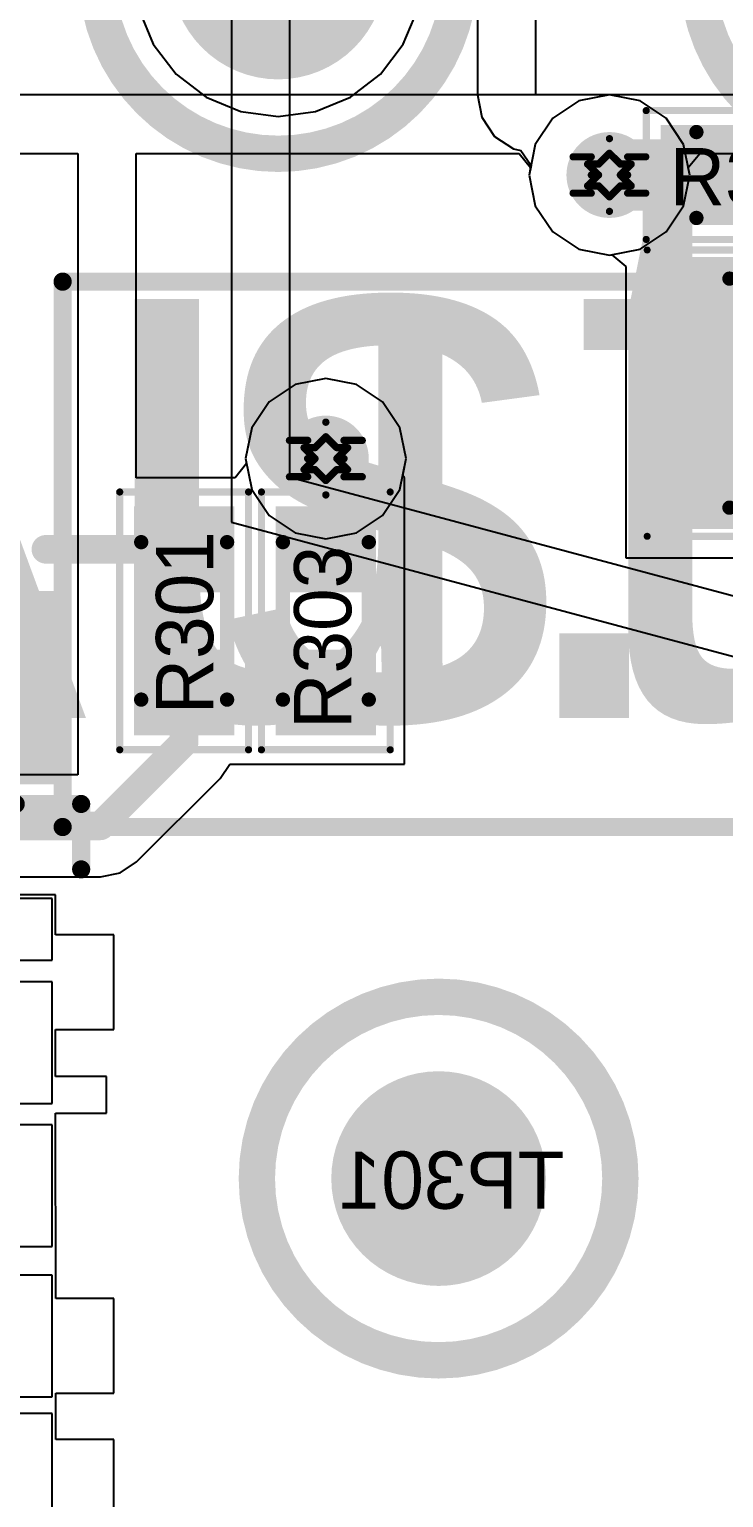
# Model space of a CAD drawing. Header units: millimetres. Extents: x 5 to 399, y 5 to 287.
# Drawn here: x 212.87 to 217.72, y 158.76 to 169.02 of the extents above; entities that cross this region are included whole.
import ezdxf

# ---------------------------------------------------------------- set-up
doc = ezdxf.new("R2010")
doc.units = ezdxf.units.MM
for name, color, linetype in [('BottomLayer', 5, 'Continuous'), ('BottomOverlay', 54, 'Continuous'), ('BottomPaste', 16, 'Continuous'), ('BottomSolder', 6, 'Continuous'), ('DrillDrawing', 1, 'Continuous'), ('DrillGuide', 244, 'Continuous'), ('Mechanical13', 56, 'Continuous'), ('Mechanical4', 56, 'Continuous'), ('MidLayer1', 16, 'Continuous'), ('MidLayer2', 76, 'Continuous'), ('MultiLayer', 9, 'Continuous'), ('TopLayer', 1, 'Continuous'), ('TopOverlay', 2, 'Continuous'), ('TopPaste', 8, 'Continuous'), ('TopSolder', 216, 'Continuous'), ('ViaHoleLayer', 16, 'Continuous')]:
    doc.layers.add(name, color=color, linetype=linetype)

# ---------------------------------------------------------------- blocks, each defined once
blk = doc.blocks.new('1206_C_91')
at = {"layer": 'Mechanical13', "const_width": 0.1}
for points in [[(1.6, 0.8), (-1.6, 0.8)], [(-1.6, 0.8), (-1.6, -0.8)], [(1.6, 0.8), (1.6, -0.8)], [(1.6, -0.8), (-1.6, -0.8)]]:
    blk.add_lwpolyline(points, dxfattribs=at)
at = {"layer": 'Mechanical13', "const_width": 0.05}
for points in [[(-1.625, 0.8, 1), (-1.575, 0.8, 1)], [(-1.625, 0.8, 1), (-1.575, 0.8, 1)], [(1.575, 0.8, 1), (1.625, 0.8, 1)], [(1.575, 0.8, 1), (1.625, 0.8, 1)], [(-1.625, -0.8, 1), (-1.575, -0.8, 1)], [(-1.625, -0.8, 1), (-1.575, -0.8, 1)], [(1.575, -0.8, 1), (1.625, -0.8, 1)], [(1.575, -0.8, 1), (1.625, -0.8, 1)]]:
    blk.add_lwpolyline(points, format="xyb", close=True, dxfattribs=at)
at = {"layer": 'TopLayer'}
for points in [[(-0.925, -0.9), (-0.925, 0.9), (-2.075, -0.9), (-2.075, 0.9)], [(2.075, -0.9), (2.075, 0.9), (0.925, -0.9), (0.925, 0.9)]]:
    blk.add_solid(points, dxfattribs=at)
at = {"layer": 'TopOverlay', "const_width": 0.05}
for points in [[(-2.2, 1), (-2.2, -1)], [(2.175, 1), (-2.2, 1)], [(2.175, 1), (2.175, -1)], [(2.175, -1), (-2.2, -1)]]:
    blk.add_lwpolyline(points, dxfattribs=at)
at = {"layer": 'TopOverlay', "const_width": 0.025}
for points in [[(-2.213, 1, 1), (-2.188, 1, 1)], [(-2.213, 1, 1), (-2.188, 1, 1)], [(2.163, 1, 1), (2.187, 1, 1)], [(2.163, 1, 1), (2.187, 1, 1)], [(-2.213, -1, 1), (-2.188, -1, 1)], [(-2.213, -1, 1), (-2.188, -1, 1)], [(2.163, -1, 1), (2.187, -1, 1)], [(2.163, -1, 1), (2.187, -1, 1)]]:
    blk.add_lwpolyline(points, format="xyb", close=True, dxfattribs=at)
at = {"layer": 'TopPaste'}
for points in [[(-0.925, -0.9), (-0.925, 0.9), (-2.075, -0.9), (-2.075, 0.9)], [(2.075, -0.9), (2.075, 0.9), (0.925, -0.9), (0.925, 0.9)]]:
    blk.add_solid(points, dxfattribs=at)
at = {"layer": 'TopSolder'}
for points in [[(-0.875, -0.95), (-0.875, 0.95), (-2.125, -0.95), (-2.125, 0.95)], [(2.125, -0.95), (2.125, 0.95), (0.875, -0.95), (0.875, 0.95)]]:
    blk.add_solid(points, dxfattribs=at)
blk = doc.blocks.new('TP1_5MM_B_149')
at = {"layer": 'BottomLayer', "const_width": 0.75}
blk.add_lwpolyline([(-0.375, 0, 1), (0.375, 0, 1)], format="xyb", close=True, dxfattribs=at)
at = {"layer": 'BottomOverlay'}
for points, const_width in [([(1.27, 0, 1), (-1.27, 0, 1)], 0.254), ([(-1.333, 0, 1), (-1.206, 0, 1)], 0.127), ([(1.206, 0, 1), (1.333, 0, 1)], 0.127)]:
    blk.add_lwpolyline(points, format="xyb", close=True, dxfattribs=dict(at, const_width=const_width))
at = {"layer": 'BottomPaste', "const_width": 0.75}
blk.add_lwpolyline([(-0.375, 0, 1), (0.375, 0, 1)], format="xyb", close=True, dxfattribs=at)
at = {"layer": 'BottomSolder', "const_width": 0.75}
blk.add_lwpolyline([(-0.375, 0, 1), (0.375, 0, 1)], format="xyb", close=True, dxfattribs=at)
blk = doc.blocks.new('TP1_5MM_B_154')
at = {"layer": 'BottomLayer', "const_width": 0.75}
blk.add_lwpolyline([(-0.375, 0, 1), (0.375, 0, 1)], format="xyb", close=True, dxfattribs=at)
at = {"layer": 'BottomOverlay'}
for points, const_width in [([(1.27, 0, 1), (-1.27, 0, 1)], 0.254), ([(-1.333, 0, 1), (-1.206, 0, 1)], 0.127), ([(1.206, 0, 1), (1.333, 0, 1)], 0.127)]:
    blk.add_lwpolyline(points, format="xyb", close=True, dxfattribs=dict(at, const_width=const_width))
at = {"layer": 'BottomPaste', "const_width": 0.75}
blk.add_lwpolyline([(-0.375, 0, 1), (0.375, 0, 1)], format="xyb", close=True, dxfattribs=at)
at = {"layer": 'BottomSolder', "const_width": 0.75}
blk.add_lwpolyline([(-0.375, 0, 1), (0.375, 0, 1)], format="xyb", close=True, dxfattribs=at)
blk = doc.blocks.new('0402_R_196')
at = {"layer": 'Mechanical13', "const_width": 0.1}
for points in [[(0.55, 0.3), (-0.55, 0.3)], [(-0.55, -0.3), (-0.55, 0.3)], [(0.55, -0.3), (0.55, 0.3)], [(0.55, -0.3), (-0.55, -0.3)]]:
    blk.add_lwpolyline(points, dxfattribs=at)
at = {"layer": 'Mechanical13', "const_width": 0.05}
for points in [[(-0.575, 0.3, 1), (-0.525, 0.3, 1)], [(-0.575, 0.3, 1), (-0.525, 0.3, 1)], [(0.525, 0.3, 1), (0.575, 0.3, 1)], [(0.525, 0.3, 1), (0.575, 0.3, 1)], [(-0.575, -0.3, 1), (-0.525, -0.3, 1)], [(-0.575, -0.3, 1), (-0.525, -0.3, 1)], [(0.525, -0.3, 1), (0.575, -0.3, 1)], [(0.525, -0.3, 1), (0.575, -0.3, 1)]]:
    blk.add_lwpolyline(points, format="xyb", close=True, dxfattribs=at)
at = {"layer": 'TopLayer'}
for points in [[(-0.25, -0.3), (-0.25, 0.3), (-0.75, -0.3), (-0.75, 0.3)], [(0.75, -0.3), (0.75, 0.3), (0.25, -0.3), (0.25, 0.3)]]:
    blk.add_solid(points, dxfattribs=at)
at = {"layer": 'TopOverlay', "const_width": 0.05}
for points in [[(0.9, 0.45), (-0.9, 0.45)], [(-0.9, -0.45), (-0.9, 0.45)], [(0.9, -0.45), (0.9, 0.45)], [(0.9, -0.45), (-0.9, -0.45)]]:
    blk.add_lwpolyline(points, dxfattribs=at)
at = {"layer": 'TopOverlay', "const_width": 0.025}
for points in [[(-0.913, 0.45, 1), (-0.888, 0.45, 1)], [(-0.913, 0.45, 1), (-0.888, 0.45, 1)], [(0.888, 0.45, 1), (0.913, 0.45, 1)], [(0.888, 0.45, 1), (0.913, 0.45, 1)], [(-0.913, -0.45, 1), (-0.888, -0.45, 1)], [(-0.913, -0.45, 1), (-0.888, -0.45, 1)], [(0.888, -0.45, 1), (0.913, -0.45, 1)], [(0.888, -0.45, 1), (0.913, -0.45, 1)]]:
    blk.add_lwpolyline(points, format="xyb", close=True, dxfattribs=at)
at = {"layer": 'TopPaste'}
for points in [[(-0.25, -0.3), (-0.25, 0.3), (-0.75, -0.3), (-0.75, 0.3)], [(0.75, -0.3), (0.75, 0.3), (0.25, -0.3), (0.25, 0.3)]]:
    blk.add_solid(points, dxfattribs=at)
at = {"layer": 'TopSolder'}
for points in [[(-0.2, -0.35), (-0.2, 0.35), (-0.8, -0.35), (-0.8, 0.35)], [(0.8, -0.35), (0.8, 0.35), (0.2, -0.35), (0.2, 0.35)]]:
    blk.add_solid(points, dxfattribs=at)
blk = doc.blocks.new('0402_R_197')
at = {"layer": 'Mechanical13', "const_width": 0.1}
for points in [[(-0.55, -0.3), (-0.55, 0.3)], [(-0.55, 0.3), (0.55, 0.3)], [(0.55, -0.3), (0.55, 0.3)], [(-0.55, -0.3), (0.55, -0.3)]]:
    blk.add_lwpolyline(points, dxfattribs=at)
at = {"layer": 'Mechanical13', "const_width": 0.05}
for points in [[(-0.575, 0.3, 1), (-0.525, 0.3, 1)], [(-0.575, 0.3, 1), (-0.525, 0.3, 1)], [(0.525, 0.3, 1), (0.575, 0.3, 1)], [(0.525, 0.3, 1), (0.575, 0.3, 1)], [(-0.575, -0.3, 1), (-0.525, -0.3, 1)], [(-0.575, -0.3, 1), (-0.525, -0.3, 1)], [(0.525, -0.3, 1), (0.575, -0.3, 1)], [(0.525, -0.3, 1), (0.575, -0.3, 1)]]:
    blk.add_lwpolyline(points, format="xyb", close=True, dxfattribs=at)
at = {"layer": 'TopLayer'}
for points in [[(-0.25, -0.3), (-0.25, 0.3), (-0.75, -0.3), (-0.75, 0.3)], [(0.75, -0.3), (0.75, 0.3), (0.25, -0.3), (0.25, 0.3)]]:
    blk.add_solid(points, dxfattribs=at)
at = {"layer": 'TopOverlay', "const_width": 0.05}
for points in [[(-0.9, -0.45), (-0.9, 0.45)], [(-0.9, 0.45), (0.9, 0.45)], [(0.9, -0.45), (0.9, 0.45)], [(-0.9, -0.45), (0.9, -0.45)]]:
    blk.add_lwpolyline(points, dxfattribs=at)
at = {"layer": 'TopOverlay', "const_width": 0.025}
for points in [[(-0.913, 0.45, 1), (-0.888, 0.45, 1)], [(-0.913, 0.45, 1), (-0.888, 0.45, 1)], [(0.888, 0.45, 1), (0.913, 0.45, 1)], [(0.888, 0.45, 1), (0.913, 0.45, 1)], [(-0.913, -0.45, 1), (-0.888, -0.45, 1)], [(-0.913, -0.45, 1), (-0.888, -0.45, 1)], [(0.888, -0.45, 1), (0.913, -0.45, 1)], [(0.888, -0.45, 1), (0.913, -0.45, 1)]]:
    blk.add_lwpolyline(points, format="xyb", close=True, dxfattribs=at)
at = {"layer": 'TopPaste'}
for points in [[(-0.25, -0.3), (-0.25, 0.3), (-0.75, -0.3), (-0.75, 0.3)], [(0.75, -0.3), (0.75, 0.3), (0.25, -0.3), (0.25, 0.3)]]:
    blk.add_solid(points, dxfattribs=at)
at = {"layer": 'TopSolder'}
for points in [[(-0.2, -0.35), (-0.2, 0.35), (-0.8, -0.35), (-0.8, 0.35)], [(0.8, -0.35), (0.8, 0.35), (0.2, -0.35), (0.2, 0.35)]]:
    blk.add_solid(points, dxfattribs=at)
blk = doc.blocks.new('0402_R_198')
at = {"layer": 'Mechanical13', "const_width": 0.1}
for points in [[(-0.55, 0.3), (0.55, 0.3)], [(-0.55, 0.3), (-0.55, -0.3)], [(0.55, 0.3), (0.55, -0.3)], [(-0.55, -0.3), (0.55, -0.3)]]:
    blk.add_lwpolyline(points, dxfattribs=at)
at = {"layer": 'Mechanical13', "const_width": 0.05}
for points in [[(-0.575, 0.3, 1), (-0.525, 0.3, 1)], [(-0.575, 0.3, 1), (-0.525, 0.3, 1)], [(0.525, 0.3, 1), (0.575, 0.3, 1)], [(0.525, 0.3, 1), (0.575, 0.3, 1)], [(-0.575, -0.3, 1), (-0.525, -0.3, 1)], [(-0.575, -0.3, 1), (-0.525, -0.3, 1)], [(0.525, -0.3, 1), (0.575, -0.3, 1)], [(0.525, -0.3, 1), (0.575, -0.3, 1)]]:
    blk.add_lwpolyline(points, format="xyb", close=True, dxfattribs=at)
at = {"layer": 'TopLayer'}
for points in [[(-0.25, -0.3), (-0.25, 0.3), (-0.75, -0.3), (-0.75, 0.3)], [(0.75, -0.3), (0.75, 0.3), (0.25, -0.3), (0.25, 0.3)]]:
    blk.add_solid(points, dxfattribs=at)
at = {"layer": 'TopOverlay', "const_width": 0.05}
for points in [[(-0.9, 0.45), (0.9, 0.45)], [(-0.9, 0.45), (-0.9, -0.45)], [(0.9, 0.45), (0.9, -0.45)], [(-0.9, -0.45), (0.9, -0.45)]]:
    blk.add_lwpolyline(points, dxfattribs=at)
at = {"layer": 'TopOverlay', "const_width": 0.025}
for points in [[(-0.913, 0.45, 1), (-0.888, 0.45, 1)], [(-0.913, 0.45, 1), (-0.888, 0.45, 1)], [(0.888, 0.45, 1), (0.913, 0.45, 1)], [(0.888, 0.45, 1), (0.913, 0.45, 1)], [(-0.913, -0.45, 1), (-0.888, -0.45, 1)], [(-0.913, -0.45, 1), (-0.888, -0.45, 1)], [(0.888, -0.45, 1), (0.913, -0.45, 1)], [(0.888, -0.45, 1), (0.913, -0.45, 1)]]:
    blk.add_lwpolyline(points, format="xyb", close=True, dxfattribs=at)
at = {"layer": 'TopPaste'}
for points in [[(-0.25, -0.3), (-0.25, 0.3), (-0.75, -0.3), (-0.75, 0.3)], [(0.75, -0.3), (0.75, 0.3), (0.25, -0.3), (0.25, 0.3)]]:
    blk.add_solid(points, dxfattribs=at)
at = {"layer": 'TopSolder'}
for points in [[(-0.2, -0.35), (-0.2, 0.35), (-0.8, -0.35), (-0.8, 0.35)], [(0.8, -0.35), (0.8, 0.35), (0.2, -0.35), (0.2, 0.35)]]:
    blk.add_solid(points, dxfattribs=at)
blk = doc.blocks.new('PQFN_8_MULTI_291')
at = {"layer": 'TopLayer'}
for p, q in [((2.667, 2.586), (-2.667, 2.586)), ((-2.667, 2.586), (-2.667, 1.773)), ((2.667, 1.773), (2.667, 2.586)), ((-2.667, 1.773), (-2.261, 1.773)), ((-2.261, 1.773), (-2.261, 1.448)), ((2.261, 1.448), (2.261, 1.773)), ((2.261, 1.773), (2.667, 1.773)), ((-2.261, 1.448), (-2.667, 1.448)), ((-2.667, 1.448), (-2.667, 0.787)), ((2.667, 1.448), (2.261, 1.448)), ((2.667, 0.787), (2.667, 1.448)), ((-2.667, 0.787), (-2.261, 0.787)), ((-2.261, 0.787), (-2.26, -0.508)), ((2.261, -0.508), (2.261, 0.787)), ((2.261, 0.787), (2.667, 0.787)), ((-2.26, -0.508), (-2.616, -0.508)), ((-2.616, -0.508), (-2.616, -0.762)), ((2.616, -0.508), (2.261, -0.508)), ((2.616, -0.762), (2.616, -0.508)), ((-2.616, -0.762), (-2.26, -0.762)), ((-2.26, -0.762), (-2.26, -1.092)), ((2.261, -1.092), (2.261, -0.762)), ((2.261, -0.762), (2.616, -0.762)), ((-2.26, -1.092), (-2.667, -1.092)), ((-2.667, -1.092), (-2.667, -1.753)), ((2.667, -1.092), (2.261, -1.092)), ((2.667, -1.753), (2.667, -1.092)), ((-2.667, -1.753), (-2.26, -1.753)), ((-2.26, -1.753), (-2.26, -2.032)), ((2.261, -2.032), (2.261, -1.753)), ((2.261, -1.753), (2.667, -1.753)), ((-2.26, -2.032), (2.261, -2.032))]:
    blk.add_line(p, q, dxfattribs=at)
for points in [[(-2, -1.75), (2, -1.75), (-2, 1.75), (2, 1.75)], [(-2.23, -4.105), (-1.58, -4.105), (-2.23, -2.855), (-1.58, -2.855)], [(-0.96, -4.105), (-0.31, -4.105), (-0.96, -2.855), (-0.31, -2.855)], [(0.31, -4.105), (0.96, -4.105), (0.31, -2.855), (0.96, -2.855)], [(2.23, -2.855), (1.58, -2.855), (2.23, -4.105), (1.58, -4.105)]]:
    blk.add_solid(points, dxfattribs=at)
at = {"layer": 'TopOverlay', "const_width": 0.127}
for points in [[(-2.438, -2.21), (-2.438, -2.667)], [(2.438, -2.21), (2.438, -2.667)], [(-1.981, -2.667), (-2.438, -2.667)], [(2.438, -2.667), (1.981, -2.667)]]:
    blk.add_lwpolyline(points, dxfattribs=at)
at = {"layer": 'TopOverlay', "const_width": 0.0635}
for points in [[(-2.47, -2.21, 1), (-2.407, -2.21, 1)], [(2.407, -2.21, 1), (2.47, -2.21, 1)], [(-2.47, -2.667, 1), (-2.407, -2.667, 1)], [(-2.47, -2.667, 1), (-2.407, -2.667, 1)], [(-2.013, -2.667, 1), (-1.949, -2.667, 1)], [(1.949, -2.667, 1), (2.013, -2.667, 1)], [(2.407, -2.667, 1), (2.47, -2.667, 1)], [(2.407, -2.667, 1), (2.47, -2.667, 1)]]:
    blk.add_lwpolyline(points, format="xyb", close=True, dxfattribs=at)
at = {"layer": 'TopPaste'}
for p, q in [((-1.575, 2.442), (-2.235, 2.442)), ((-2.235, 2.442), (-2.235, 1.592)), ((-1.575, 1.592), (-1.575, 2.442)), ((-1.425, 1.592), (-1.425, 2.442)), ((-1.425, 2.442), (-0.575, 2.442)), ((-0.575, 2.442), (-0.575, 1.592)), ((-0.425, 1.575), (-0.425, 2.425)), ((-0.425, 2.425), (0.425, 2.425)), ((0.425, 2.425), (0.425, 1.575)), ((0.575, 1.594), (0.575, 2.444)), ((0.575, 2.444), (1.425, 2.444)), ((1.425, 2.444), (1.425, 1.594)), ((1.575, 1.594), (1.575, 2.444)), ((1.575, 2.444), (2.235, 2.444)), ((2.235, 2.444), (2.235, 1.594)), ((-2.235, 1.592), (-1.575, 1.592)), ((-0.575, 1.592), (-1.425, 1.592)), ((0.425, 1.575), (-0.425, 1.575)), ((1.425, 1.594), (0.575, 1.594)), ((2.235, 1.594), (1.575, 1.594)), ((-1.575, 1.474), (-2.235, 1.474)), ((-2.235, 1.474), (-2.235, 0.624)), ((-1.575, 0.624), (-1.575, 1.474)), ((-0.425, 1.444), (0.425, 1.444)), ((-0.425, 0.594), (-0.425, 1.444)), ((0.425, 1.444), (0.425, 0.594)), ((0.575, 1.444), (1.425, 1.444)), ((0.575, 0.594), (0.575, 1.444)), ((1.425, 1.444), (1.425, 0.594)), ((-1.425, 1.425), (-0.575, 1.425)), ((-1.425, 0.575), (-1.425, 1.425)), ((-0.575, 1.425), (-0.575, 0.575)), ((1.575, 0.575), (1.575, 1.425)), ((1.575, 1.425), (2.235, 1.425)), ((2.235, 1.425), (2.235, 0.575)), ((-2.235, 0.624), (-1.575, 0.624)), ((-0.575, 0.575), (-1.425, 0.575)), ((0.425, 0.594), (-0.425, 0.594)), ((1.425, 0.594), (0.575, 0.594)), ((2.235, 0.575), (1.575, 0.575)), ((-1.575, 0.425), (-2.235, 0.425)), ((-2.235, 0.425), (-2.235, -0.425)), ((-1.575, -0.425), (-1.575, 0.425)), ((-1.425, 0.425), (-0.575, 0.425)), ((-1.425, -0.425), (-1.425, 0.425)), ((-0.575, 0.425), (-0.575, -0.425)), ((-0.425, 0.425), (0.425, 0.425)), ((-0.425, -0.425), (-0.425, 0.425)), ((0.425, 0.425), (0.425, -0.425)), ((0.575, 0.425), (1.425, 0.425)), ((0.575, -0.425), (0.575, 0.425)), ((1.425, 0.425), (1.425, -0.425)), ((1.575, -0.425), (1.575, 0.425)), ((1.575, 0.425), (2.235, 0.425)), ((2.235, 0.425), (2.235, -0.425)), ((-2.235, -0.425), (-1.575, -0.425)), ((-0.575, -0.425), (-1.425, -0.425)), ((0.425, -0.425), (-0.425, -0.425)), ((1.425, -0.425), (0.575, -0.425)), ((2.235, -0.425), (1.575, -0.425)), ((-1.575, -0.575), (-2.235, -0.575)), ((-2.235, -0.575), (-2.235, -1.425)), ((-1.575, -1.425), (-1.575, -0.575)), ((-1.425, -0.575), (-0.575, -0.575)), ((-1.425, -1.425), (-1.425, -0.575)), ((-0.575, -0.575), (-0.575, -1.425)), ((-0.425, -0.575), (0.425, -0.575)), ((-0.425, -1.425), (-0.425, -0.575)), ((0.425, -0.575), (0.425, -1.425)), ((0.575, -0.575), (1.425, -0.575)), ((0.575, -1.425), (0.575, -0.575)), ((1.425, -0.575), (1.425, -1.425)), ((1.575, -1.425), (1.575, -0.575)), ((1.575, -0.575), (2.235, -0.575)), ((2.235, -0.575), (2.235, -1.425)), ((-2.235, -1.425), (-1.575, -1.425)), ((-0.575, -1.425), (-1.425, -1.425)), ((0.425, -1.425), (-0.425, -1.425)), ((1.425, -1.425), (0.575, -1.425)), ((2.235, -1.425), (1.575, -1.425)), ((-1.575, -1.575), (-2.235, -1.575)), ((-2.235, -1.575), (-2.235, -2.007)), ((-1.575, -2.007), (-1.575, -1.575)), ((-0.575, -1.575), (-1.425, -1.575)), ((-1.425, -1.575), (-1.425, -2.007)), ((-0.575, -2.007), (-0.575, -1.575)), ((0.425, -1.575), (-0.425, -1.575)), ((-0.425, -1.575), (-0.425, -2.007)), ((0.425, -2.007), (0.425, -1.575)), ((1.425, -1.575), (0.575, -1.575)), ((0.575, -1.575), (0.575, -2.007)), ((1.425, -2.007), (1.425, -1.575)), ((1.575, -2.007), (1.575, -1.575)), ((1.575, -1.575), (2.235, -1.575)), ((2.235, -1.575), (2.235, -2.007)), ((-2.235, -2.007), (-1.575, -2.007)), ((-1.425, -2.007), (-0.575, -2.007)), ((-0.425, -2.007), (0.425, -2.007)), ((0.575, -2.007), (1.425, -2.007)), ((2.235, -2.007), (1.575, -2.007))]:
    blk.add_line(p, q, dxfattribs=at)
for points in [[(-2.2, -4.075), (-1.61, -4.075), (-2.2, -2.885), (-1.61, -2.885)], [(-0.93, -4.075), (-0.34, -4.075), (-0.93, -2.885), (-0.34, -2.885)], [(0.34, -4.075), (0.93, -4.075), (0.34, -2.885), (0.93, -2.885)], [(2.2, -2.885), (1.61, -2.885), (2.2, -4.075), (1.61, -4.075)]]:
    blk.add_solid(points, dxfattribs=at)
at = {"layer": 'TopSolder'}
for points in [[(-2, -1.75), (2, -1.75), (-2, 1.75), (2, 1.75)], [(-2.28, -4.155), (-1.53, -4.155), (-2.28, -2.805), (-1.53, -2.805)], [(-1.01, -4.155), (-0.26, -4.155), (-1.01, -2.805), (-0.26, -2.805)], [(0.26, -4.155), (1.01, -4.155), (0.26, -2.805), (1.01, -2.805)], [(2.28, -2.805), (1.53, -2.805), (2.28, -4.155), (1.53, -4.155)]]:
    blk.add_solid(points, dxfattribs=at)
blk = doc.blocks.new('TP1_5MM_B_300')
at = {"layer": 'BottomLayer', "const_width": 0.75}
blk.add_lwpolyline([(-0.375, 0, 1), (0.375, 0, 1)], format="xyb", close=True, dxfattribs=at)
at = {"layer": 'BottomOverlay'}
for points, const_width in [([(1.27, 0, 1), (-1.27, 0, 1)], 0.254), ([(-1.333, 0, 1), (-1.206, 0, 1)], 0.127), ([(1.206, 0, 1), (1.333, 0, 1)], 0.127)]:
    blk.add_lwpolyline(points, format="xyb", close=True, dxfattribs=dict(at, const_width=const_width))
at = {"layer": 'BottomPaste', "const_width": 0.75}
blk.add_lwpolyline([(-0.375, 0, 1), (0.375, 0, 1)], format="xyb", close=True, dxfattribs=at)
at = {"layer": 'BottomSolder', "const_width": 0.75}
blk.add_lwpolyline([(-0.375, 0, 1), (0.375, 0, 1)], format="xyb", close=True, dxfattribs=at)

msp = doc.modelspace()

# ---------------------------------------------------------------- linework, layer by layer
at = {"layer": 'BottomLayer'}
for p, q in [((216.412, 168.563), (216.412, 174.455)), ((216.005, 170.936), (216.005, 168.563)), ((213.638, 169.161), (213.739, 168.917)), ((215.486, 168.917), (215.587, 169.161)), ((213.739, 168.917), (213.899, 168.709)), ((215.326, 168.709), (215.486, 168.917)), ((213.899, 168.709), (214.108, 168.548)), ((215.117, 168.548), (215.326, 168.709)), ((214.108, 168.548), (214.351, 168.448)), ((214.873, 168.448), (215.117, 168.548)), ((216.005, 168.563), (216.036, 168.407)), ((216.917, 168.563), (216.412, 168.563)), ((216.926, 168.565), (216.917, 168.563)), ((216.936, 168.563), (216.926, 168.565)), ((234.935, 168.563), (216.936, 168.563)), ((214.351, 168.448), (214.612, 168.413)), ((214.612, 168.413), (214.873, 168.448)), ((216.036, 168.407), (216.124, 168.274)), ((216.124, 168.274), (216.256, 168.186)), ((216.256, 168.186), (216.308, 168.176)), ((216.308, 168.176), (216.379, 168.07)), ((217.477, 168.057), (217.557, 168.155)), ((217.557, 168.155), (221.7, 168.155)), ((216.379, 168.07), (216.366, 168.004)), ((217.487, 168.004), (217.477, 168.057)), ((216.366, 168.004), (216.408, 167.789)), ((217.444, 167.789), (217.487, 168.004)), ((216.408, 167.789), (216.53, 167.607)), ((217.323, 167.607), (217.444, 167.789)), ((216.53, 167.607), (216.712, 167.486)), ((217.141, 167.486), (217.323, 167.607)), ((216.712, 167.486), (216.926, 167.443)), ((216.926, 167.443), (217.141, 167.486)), ((214.945, 166.583), (214.731, 166.541)), ((215.16, 166.541), (214.945, 166.583)), ((214.731, 166.541), (214.549, 166.419)), ((215.342, 166.419), (215.16, 166.541)), ((214.549, 166.419), (214.427, 166.237)), ((215.463, 166.237), (215.342, 166.419)), ((214.427, 166.237), (214.384, 166.023)), ((215.506, 166.023), (215.463, 166.237)), ((214.384, 166.023), (214.427, 165.808)), ((215.463, 165.808), (215.506, 166.023)), ((214.427, 165.808), (214.549, 165.626)), ((215.342, 165.626), (215.463, 165.808)), ((214.549, 165.626), (214.731, 165.505)), ((215.16, 165.505), (215.342, 165.626)), ((214.731, 165.505), (214.945, 165.462)), ((214.945, 165.462), (215.16, 165.505))]:
    msp.add_line(p, q, dxfattribs=at)
at = {"layer": 'BottomLayer', "const_width": 0.3}
for points in [[(216.776, 168.004, 1), (217.076, 168.004, 1)], [(214.795, 166.023, 1), (215.095, 166.023, 1)]]:
    msp.add_lwpolyline(points, format="xyb", close=True, dxfattribs=at)
at = {"layer": 'DrillDrawing', "const_width": 0.0508}
for points in [[(216.799, 168.131), (216.926, 168.258)], [(216.926, 168.258), (217.053, 168.131)], [(216.672, 168.131), (216.799, 168.004)], [(216.672, 168.131), (216.799, 168.131)], [(216.85, 168.08), (216.926, 168.156)], [(216.926, 168.156), (217.003, 168.08)], [(217.053, 168.131), (217.18, 168.131)], [(217.053, 168.004), (217.18, 168.131)], [(216.672, 167.877), (216.799, 168.004)], [(216.774, 168.08), (216.85, 168.004)], [(216.774, 168.08), (216.85, 168.08)], [(216.774, 167.928), (216.85, 168.004)], [(217.003, 168.08), (217.079, 168.08)], [(217.003, 168.004), (217.079, 168.08)], [(217.003, 168.004), (217.079, 167.928)], [(217.053, 168.004), (217.18, 167.877)], [(216.774, 167.928), (216.85, 167.928)], [(216.85, 167.928), (216.926, 167.851)], [(216.926, 167.851), (217.003, 167.928)], [(217.003, 167.928), (217.079, 167.928)], [(216.672, 167.877), (216.799, 167.877)], [(216.799, 167.877), (216.926, 167.75)], [(216.926, 167.75), (217.053, 167.877)], [(217.053, 167.877), (217.18, 167.877)], [(214.818, 166.15), (214.945, 166.277)], [(214.945, 166.277), (215.072, 166.15)], [(214.691, 166.15), (214.818, 166.023)], [(214.691, 166.15), (214.818, 166.15)], [(214.869, 166.099), (214.945, 166.175)], [(214.945, 166.175), (215.021, 166.099)], [(215.072, 166.15), (215.199, 166.15)], [(215.072, 166.023), (215.199, 166.15)], [(214.793, 166.099), (214.869, 166.023)], [(214.793, 166.099), (214.869, 166.099)], [(215.021, 166.099), (215.098, 166.099)], [(215.021, 166.023), (215.098, 166.099)], [(214.691, 165.896), (214.818, 166.023)], [(214.793, 165.946), (214.869, 166.023)], [(214.793, 165.946), (214.869, 165.946)], [(214.869, 165.946), (214.945, 165.87)], [(214.945, 165.87), (215.021, 165.946)], [(215.021, 166.023), (215.098, 165.946)], [(215.021, 165.946), (215.098, 165.946)], [(215.072, 166.023), (215.199, 165.896)], [(214.691, 165.896), (214.818, 165.896)], [(214.818, 165.896), (214.945, 165.769)], [(214.945, 165.769), (215.072, 165.896)], [(215.072, 165.896), (215.199, 165.896)]]:
    msp.add_lwpolyline(points, dxfattribs=at)
at = {"layer": 'DrillDrawing', "const_width": 0.0254}
for points in [[(216.914, 168.258, 1), (216.939, 168.258, 1)], [(216.914, 168.258, 1), (216.939, 168.258, 1)], [(216.66, 168.131, 1), (216.685, 168.131, 1)], [(216.66, 168.131, 1), (216.685, 168.131, 1)], [(216.787, 168.131, 1), (216.812, 168.131, 1)], [(216.787, 168.131, 1), (216.812, 168.131, 1)], [(216.914, 168.156, 1), (216.939, 168.156, 1)], [(216.914, 168.156, 1), (216.939, 168.156, 1)], [(217.041, 168.131, 1), (217.066, 168.131, 1)], [(217.041, 168.131, 1), (217.066, 168.131, 1)], [(217.168, 168.131, 1), (217.193, 168.131, 1)], [(217.168, 168.131, 1), (217.193, 168.131, 1)], [(216.761, 168.08, 1), (216.787, 168.08, 1)], [(216.761, 168.08, 1), (216.787, 168.08, 1)], [(216.787, 168.004, 1), (216.812, 168.004, 1)], [(216.787, 168.004, 1), (216.812, 168.004, 1)], [(216.837, 168.08, 1), (216.863, 168.08, 1)], [(216.837, 168.08, 1), (216.863, 168.08, 1)], [(216.837, 168.004, 1), (216.863, 168.004, 1)], [(216.837, 168.004, 1), (216.863, 168.004, 1)], [(216.99, 168.08, 1), (217.015, 168.08, 1)], [(216.99, 168.08, 1), (217.015, 168.08, 1)], [(216.99, 168.004, 1), (217.015, 168.004, 1)], [(216.99, 168.004, 1), (217.015, 168.004, 1)], [(217.041, 168.004, 1), (217.066, 168.004, 1)], [(217.041, 168.004, 1), (217.066, 168.004, 1)], [(217.066, 168.08, 1), (217.091, 168.08, 1)], [(217.066, 168.08, 1), (217.091, 168.08, 1)], [(216.761, 167.928, 1), (216.787, 167.928, 1)], [(216.761, 167.928, 1), (216.787, 167.928, 1)], [(216.837, 167.928, 1), (216.863, 167.928, 1)], [(216.837, 167.928, 1), (216.863, 167.928, 1)], [(216.99, 167.928, 1), (217.015, 167.928, 1)], [(216.99, 167.928, 1), (217.015, 167.928, 1)], [(217.066, 167.928, 1), (217.091, 167.928, 1)], [(217.066, 167.928, 1), (217.091, 167.928, 1)], [(216.66, 167.877, 1), (216.685, 167.877, 1)], [(216.66, 167.877, 1), (216.685, 167.877, 1)], [(216.787, 167.877, 1), (216.812, 167.877, 1)], [(216.787, 167.877, 1), (216.812, 167.877, 1)], [(216.914, 167.851, 1), (216.939, 167.851, 1)], [(216.914, 167.851, 1), (216.939, 167.851, 1)], [(217.041, 167.877, 1), (217.066, 167.877, 1)], [(217.041, 167.877, 1), (217.066, 167.877, 1)], [(217.168, 167.877, 1), (217.193, 167.877, 1)], [(217.168, 167.877, 1), (217.193, 167.877, 1)], [(216.914, 167.75, 1), (216.939, 167.75, 1)], [(216.914, 167.75, 1), (216.939, 167.75, 1)], [(214.932, 166.277, 1), (214.958, 166.277, 1)], [(214.932, 166.277, 1), (214.958, 166.277, 1)], [(214.678, 166.15, 1), (214.704, 166.15, 1)], [(214.678, 166.15, 1), (214.704, 166.15, 1)], [(214.805, 166.15, 1), (214.831, 166.15, 1)], [(214.805, 166.15, 1), (214.831, 166.15, 1)], [(214.932, 166.175, 1), (214.958, 166.175, 1)], [(214.932, 166.175, 1), (214.958, 166.175, 1)], [(215.059, 166.15, 1), (215.085, 166.15, 1)], [(215.059, 166.15, 1), (215.085, 166.15, 1)], [(215.186, 166.15, 1), (215.212, 166.15, 1)], [(215.186, 166.15, 1), (215.212, 166.15, 1)], [(214.78, 166.099, 1), (214.805, 166.099, 1)], [(214.78, 166.099, 1), (214.805, 166.099, 1)], [(214.856, 166.099, 1), (214.882, 166.099, 1)], [(214.856, 166.099, 1), (214.882, 166.099, 1)], [(215.009, 166.099, 1), (215.034, 166.099, 1)], [(215.009, 166.099, 1), (215.034, 166.099, 1)], [(215.085, 166.099, 1), (215.11, 166.099, 1)], [(215.085, 166.099, 1), (215.11, 166.099, 1)], [(214.78, 165.946, 1), (214.805, 165.946, 1)], [(214.78, 165.946, 1), (214.805, 165.946, 1)], [(214.805, 166.023, 1), (214.831, 166.023, 1)], [(214.805, 166.023, 1), (214.831, 166.023, 1)], [(214.856, 166.023, 1), (214.882, 166.023, 1)], [(214.856, 166.023, 1), (214.882, 166.023, 1)], [(214.856, 165.946, 1), (214.882, 165.946, 1)], [(214.856, 165.946, 1), (214.882, 165.946, 1)], [(215.009, 166.023, 1), (215.034, 166.023, 1)], [(215.009, 166.023, 1), (215.034, 166.023, 1)], [(215.009, 165.946, 1), (215.034, 165.946, 1)], [(215.009, 165.946, 1), (215.034, 165.946, 1)], [(215.059, 166.023, 1), (215.085, 166.023, 1)], [(215.059, 166.023, 1), (215.085, 166.023, 1)], [(215.085, 165.946, 1), (215.11, 165.946, 1)], [(215.085, 165.946, 1), (215.11, 165.946, 1)], [(214.678, 165.896, 1), (214.704, 165.896, 1)], [(214.678, 165.896, 1), (214.704, 165.896, 1)], [(214.805, 165.896, 1), (214.831, 165.896, 1)], [(214.805, 165.896, 1), (214.831, 165.896, 1)], [(214.932, 165.87, 1), (214.958, 165.87, 1)], [(214.932, 165.87, 1), (214.958, 165.87, 1)], [(215.059, 165.896, 1), (215.085, 165.896, 1)], [(215.059, 165.896, 1), (215.085, 165.896, 1)], [(215.186, 165.896, 1), (215.212, 165.896, 1)], [(215.186, 165.896, 1), (215.212, 165.896, 1)], [(214.932, 165.769, 1), (214.958, 165.769, 1)], [(214.932, 165.769, 1), (214.958, 165.769, 1)]]:
    msp.add_lwpolyline(points, format="xyb", close=True, dxfattribs=at)
at = {"layer": 'DrillGuide', "const_width": 0.125}
for points in [[(216.864, 168.004, 1), (216.989, 168.004, 1)], [(214.883, 166.023, 1), (215.008, 166.023, 1)]]:
    msp.add_lwpolyline(points, format="xyb", close=True, dxfattribs=at)
at = {"layer": 'Mechanical4', "const_width": 0.127}
for points in [[(213.106, 163.449), (213.106, 167.259)], [(213.106, 167.259), (220.218, 167.259)], [(213.106, 163.449), (220.218, 163.449)]]:
    msp.add_lwpolyline(points, dxfattribs=at)
at = {"layer": 'Mechanical4', "const_width": 0.0635}
for points in [[(213.074, 167.259, 1), (213.138, 167.259, 1)], [(213.074, 167.259, 1), (213.138, 167.259, 1)], [(213.074, 163.449, 1), (213.138, 163.449, 1)], [(213.074, 163.449, 1), (213.138, 163.449, 1)]]:
    msp.add_lwpolyline(points, format="xyb", close=True, dxfattribs=at)
at = {"layer": 'MidLayer1'}
for p, q in [((214.285, 170.389), (214.285, 165.578)), ((214.693, 165.891), (214.693, 170.362)), ((219.419, 164.627), (214.693, 165.891)), ((214.285, 165.578), (219.366, 164.219))]:
    msp.add_line(p, q, dxfattribs=at)
for points, const_width in [([(216.776, 168.004, 1), (217.076, 168.004, 1)], 0.3), ([(216.801, 168.004, 1), (217.051, 168.004, 1)], 0.25), ([(214.795, 166.023, 1), (215.095, 166.023, 1)], 0.3)]:
    msp.add_lwpolyline(points, format="xyb", close=True, dxfattribs=dict(at, const_width=const_width))
at = {"layer": 'MidLayer1', "const_width": 0.5}
msp.add_lwpolyline([(216.926, 168.004), (219.035, 168.004)], dxfattribs=at)
at = {"layer": 'MidLayer2'}
for p, q in [((216.926, 168.565), (216.712, 168.522)), ((217.141, 168.522), (216.926, 168.565)), ((216.712, 168.522), (216.53, 168.4)), ((217.323, 168.4), (217.141, 168.522)), ((216.53, 168.4), (216.408, 168.218)), ((217.444, 168.218), (217.323, 168.4)), ((216.408, 168.218), (216.366, 168.004)), ((217.487, 168.004), (217.444, 168.218)), ((216.366, 168.004), (216.408, 167.789)), ((217.444, 167.789), (217.487, 168.004)), ((216.408, 167.789), (216.53, 167.607)), ((217.323, 167.607), (217.444, 167.789)), ((216.53, 167.607), (216.712, 167.486)), ((217.141, 167.486), (217.323, 167.607)), ((216.712, 167.486), (216.926, 167.443)), ((216.926, 167.443), (217.141, 167.486)), ((214.945, 166.583), (214.731, 166.541)), ((215.16, 166.541), (214.945, 166.583)), ((214.731, 166.541), (214.549, 166.419)), ((215.342, 166.419), (215.16, 166.541)), ((214.549, 166.419), (214.427, 166.237)), ((215.463, 166.237), (215.342, 166.419)), ((214.427, 166.237), (214.384, 166.023)), ((215.506, 166.023), (215.463, 166.237)), ((214.384, 166.023), (214.427, 165.808)), ((215.463, 165.808), (215.506, 166.023)), ((214.427, 165.808), (214.549, 165.626)), ((215.342, 165.626), (215.463, 165.808)), ((214.549, 165.626), (214.731, 165.505)), ((215.16, 165.505), (215.342, 165.626)), ((214.731, 165.505), (214.945, 165.462)), ((214.945, 165.462), (215.16, 165.505))]:
    msp.add_line(p, q, dxfattribs=at)
at = {"layer": 'MidLayer2', "const_width": 0.3}
for points in [[(216.776, 168.004, 1), (217.076, 168.004, 1)], [(214.795, 166.023, 1), (215.095, 166.023, 1)]]:
    msp.add_lwpolyline(points, format="xyb", close=True, dxfattribs=at)
at = {"layer": 'MultiLayer', "const_width": 0.3}
for points in [[(216.776, 168.004, 1), (217.076, 168.004, 1)], [(214.795, 166.023, 1), (215.095, 166.023, 1)]]:
    msp.add_lwpolyline(points, format="xyb", close=True, dxfattribs=at)
at = {"layer": 'TopLayer'}
for p, q in [((216.917, 168.563), (211.999, 168.563)), ((216.926, 168.565), (216.917, 168.563)), ((216.936, 168.563), (216.926, 168.565)), ((219.173, 168.563), (216.936, 168.563)), ((211.999, 168.155), (213.212, 168.155)), ((213.212, 168.155), (213.212, 163.814)), ((213.62, 165.889), (213.62, 168.155)), ((213.62, 168.155), (213.747, 168.155)), ((213.747, 168.155), (216.296, 168.155)), ((216.296, 168.155), (216.376, 168.057)), ((216.376, 168.057), (216.366, 168.004)), ((216.366, 168.004), (216.408, 167.789)), ((216.408, 167.789), (216.53, 167.607)), ((216.53, 167.607), (216.712, 167.486)), ((216.712, 167.486), (216.926, 167.443)), ((216.926, 167.443), (216.942, 167.446)), ((216.942, 167.446), (217.04, 167.365)), ((217.04, 167.365), (217.04, 165.33)), ((214.945, 166.583), (214.731, 166.541)), ((215.16, 166.541), (214.945, 166.583)), ((214.731, 166.541), (214.549, 166.419)), ((215.342, 166.419), (215.16, 166.541)), ((214.549, 166.419), (214.427, 166.237)), ((215.463, 166.237), (215.342, 166.419)), ((214.427, 166.237), (214.384, 166.023)), ((215.506, 166.023), (215.463, 166.237)), ((214.391, 165.988), (214.311, 165.889)), ((214.384, 166.023), (214.391, 165.988)), ((215.483, 165.905), (215.506, 166.023)), ((214.311, 165.889), (213.62, 165.889)), ((215.495, 165.889), (215.483, 165.905)), ((215.495, 164.889), (215.495, 165.889)), ((215.495, 165.889), (215.495, 165.889)), ((217.04, 165.33), (218.448, 165.33)), ((215.495, 163.889), (215.495, 164.889)), ((215.495, 164.889), (215.495, 164.889)), ((215.495, 164.889), (215.495, 164.889)), ((215.495, 164.889), (215.495, 164.889)), ((213.212, 163.814), (209.467, 163.814)), ((214.207, 163.789), (214.274, 163.889)), ((214.274, 163.889), (215.495, 163.889)), ((213.623, 163.205), (214.207, 163.789)), ((213.507, 163.128), (213.623, 163.205)), ((209.049, 163.1), (213.37, 163.1)), ((213.37, 163.1), (213.507, 163.128))]:
    msp.add_line(p, q, dxfattribs=at)
for points, const_width in [([(216.776, 168.004, 1), (217.076, 168.004, 1)], 0.3), ([(216.876, 168.004, 1), (216.976, 168.004, 1)], 0.1), ([(217.534, 168.004, 1), (217.634, 168.004, 1)], 0.1), ([(214.795, 166.023, 1), (215.095, 166.023, 1)], 0.3), ([(214.895, 166.023, 1), (214.995, 166.023, 1)], 0.1), ([(212.939, 165.389, 1), (213.039, 165.389, 1)], 0.1), ([(213.905, 165.389, 1), (214.005, 165.389, 1)], 0.1), ([(214.895, 165.389, 1), (214.995, 165.389, 1)], 0.1), ([(213.905, 164.389, 1), (214.005, 164.389, 1)], 0.1), ([(213.905, 164.389, 1), (214.005, 164.389, 1)], 0.1), ([(214.895, 164.389, 1), (214.995, 164.389, 1)], 0.1), ([(213.905, 164.041, 1), (214.005, 164.041, 1)], 0.1), ([(213.905, 164.041, 1), (214.005, 164.041, 1)], 0.1), ([(213.32, 163.457, 1), (213.42, 163.457, 1)], 0.1), ([(213.32, 163.457, 1), (213.42, 163.457, 1)], 0.1)]:
    msp.add_lwpolyline(points, format="xyb", close=True, dxfattribs=dict(at, const_width=const_width))
at = {"layer": 'TopLayer', "const_width": 0.2}
for points in [[(216.926, 168.004), (217.584, 168.004)], [(214.945, 165.389), (214.945, 166.023)], [(212.989, 165.389), (213.955, 165.389)], [(213.955, 164.389), (214.945, 164.389)], [(213.955, 164.041), (213.955, 164.389)], [(213.37, 163.457), (213.955, 164.041)], [(209.049, 163.457), (213.37, 163.457)]]:
    msp.add_lwpolyline(points, dxfattribs=at)
at = {"layer": 'ViaHoleLayer', "const_width": 0.125}
for points in [[(216.864, 168.004, 1), (216.989, 168.004, 1)], [(214.883, 166.023, 1), (215.008, 166.023, 1)]]:
    msp.add_lwpolyline(points, format="xyb", close=True, dxfattribs=at)

# ---------------------------------------------------------------- block references
msp.add_blockref('TP1_5MM_B_154', (214.612, 169.422))
for name, p, rotation in [('TP1_5MM_B_149', (218.812, 169.422), 90), ('0402_R_197', (218.084, 168.004), 360), ('1206_C_91', (219.365, 166.48), 180), ('0402_R_198', (213.955, 164.889), 90), ('0402_R_196', (214.945, 164.889), 270), ('PQFN_8_MULTI_291', (210.797, 160.943), 180), ('TP1_5MM_B_300', (215.733, 160.993), 90)]:
    msp.add_blockref(name, p, dxfattribs=dict(rotation=rotation))

# ---------------------------------------------------------------- texts
at = {"layer": 'BottomOverlay', "text_generation_flag": 2}
msp.add_text('TP301', height=0.4, dxfattribs=at).set_placement((216.611, 160.782))
at = {"layer": 'Mechanical4'}
for s, p in [('std.', (214.122, 164.211)), ('of Au.', (204.216, 164.211))]:
    msp.add_text(s, height=3.81, dxfattribs=at).set_placement(p)
at = {"layer": 'TopOverlay'}
msp.add_text('R302', height=0.4, dxfattribs=at).set_placement((217.348, 167.792))
for s, p in [('R301', (214.158, 164.237)), ('R303', (215.123, 164.135))]:
    msp.add_text(s, height=0.4, rotation=90, dxfattribs=at).set_placement(p)

doc.saveas('drawing.dxf')
